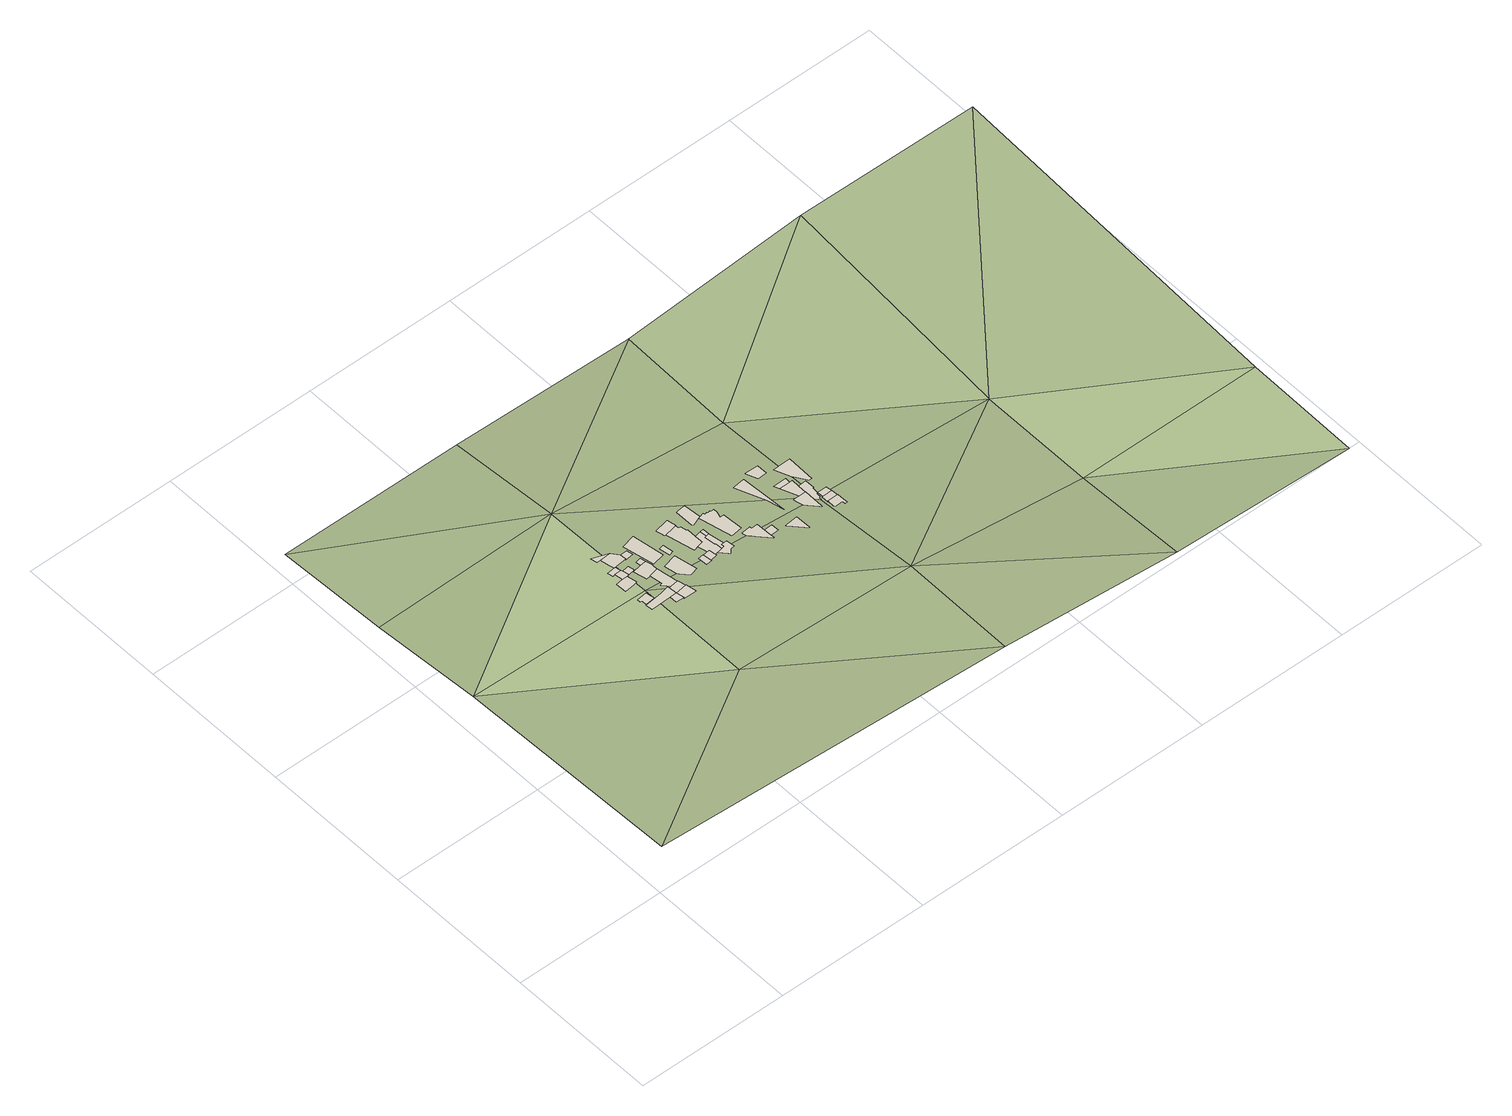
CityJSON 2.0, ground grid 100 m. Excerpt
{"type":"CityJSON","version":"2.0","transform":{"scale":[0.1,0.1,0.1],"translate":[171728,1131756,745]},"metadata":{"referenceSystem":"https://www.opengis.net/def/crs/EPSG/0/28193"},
"CityObjects":{
"building1":{"type":"Building","attributes":{"material":{"value":"dressed stone","sources":[{"name":"Amiran Atlas, sheet 11, map 4.2","type":"Secondary cartographic source"}],"paradata":{"author":"Beatrice Vaienti","date":"29-05-2023","version":0}},"time":{"estimatedStart":{"year":1841},"estimatedEnd":{"year":1938}},"roof":{"type":{"value":"flat","paradata":{"type":"user","author":"Beatrice Vaienti","date":"29-05-2023","version":0}}},"numberOfFloors":{"value":"1","sources":[{"name":"Amiran Atlas, sheet 12, map 4.3","type":"Secondary cartographic source"}],"paradata":{"type":"user","author":"Beatrice Vaienti","date":"29-05-2023","comments":"In the atlas the value is \"1-3\", we have chosen a random value between 1 and 3 assigning a higher probability to 1 and 2 floors, respectively p=[0.35,0.35,0.3] for 1, 2, 3 floors","version":0}},"updatedGeometry":true,"terrainDifference":{"value":"0.247042081723921"}},"geometry":[{"type":"MultiSurface","lod":"0","boundaries":[[[0,1,2,3,4,5,6]]]}]},
"building2":{"type":"Building","attributes":{"material":{"value":"dressed stone","sources":[{"name":"Amiran Atlas, sheet 11, map 4.2","type":"Secondary cartographic source"}],"paradata":{"author":"Beatrice Vaienti","date":"29-05-2023","version":0}},"time":{"estimatedStart":{"year":1841},"estimatedEnd":{"year":1938}},"roof":{"type":{"value":"flat","paradata":{"type":"user","author":"Beatrice Vaienti","date":"29-05-2023","version":0}}},"numberOfFloors":{"value":"3","sources":[{"name":"Amiran Atlas, sheet 12, map 4.3","type":"Secondary cartographic source"}],"paradata":{"type":"user","author":"Beatrice Vaienti","date":"29-05-2023","comments":"In the atlas the value is \"1-3\", we have chosen a random value between 1 and 3 assigning a higher probability to 1 and 2 floors, respectively p=[0.35,0.35,0.3] for 1, 2, 3 floors","version":0}},"updatedGeometry":true,"terrainDifference":{"value":"0.455005689810263"}},"geometry":[{"type":"MultiSurface","lod":"0","boundaries":[[[7,8,9,10,11,12]]]}]},
"building3":{"type":"Building","attributes":{"material":{"value":"dressed stone","sources":[{"name":"Amiran Atlas, sheet 11, map 4.2","type":"Secondary cartographic source"}],"paradata":{"author":"Beatrice Vaienti","date":"29-05-2023","version":0}},"time":{"estimatedStart":{"year":1841},"estimatedEnd":{"year":1938}},"roof":{"type":{"value":"flat","paradata":{"type":"user","author":"Beatrice Vaienti","date":"29-05-2023","version":0}}},"numberOfFloors":{"value":"1","sources":[{"name":"Amiran Atlas, sheet 12, map 4.3","type":"Secondary cartographic source"}],"paradata":{"type":"user","author":"Beatrice Vaienti","date":"29-05-2023","comments":"In the atlas the value is \"1-3\", we have chosen a random value between 1 and 3 assigning a higher probability to 1 and 2 floors, respectively p=[0.35,0.35,0.3] for 1, 2, 3 floors","version":0}},"updatedGeometry":true,"terrainDifference":{"value":"0.9013070309786126"}},"geometry":[{"type":"MultiSurface","lod":"0","boundaries":[[[13,14,15,16,17,18,19,20]]]}]},
"building4":{"type":"Building","attributes":{"material":{"value":"dressed stone","sources":[{"name":"Amiran Atlas, sheet 11, map 4.2","type":"Secondary cartographic source"}],"paradata":{"author":"Beatrice Vaienti","date":"29-05-2023","version":0}},"time":{"estimatedStart":{"year":1841},"estimatedEnd":{"year":1938}},"roof":{"type":{"value":"flat","paradata":{"type":"user","author":"Beatrice Vaienti","date":"29-05-2023","version":0}}},"numberOfFloors":{"value":"1","sources":[{"name":"Amiran Atlas, sheet 12, map 4.3","type":"Secondary cartographic source"}],"paradata":{"type":"user","author":"Beatrice Vaienti","date":"29-05-2023","comments":"In the atlas the value is \"1-3\", we have chosen a random value between 1 and 3 assigning a higher probability to 1 and 2 floors, respectively p=[0.35,0.35,0.3] for 1, 2, 3 floors","version":0}},"updatedGeometry":true,"terrainDifference":{"value":"0.27463516011834144"}},"geometry":[{"type":"MultiSurface","lod":"0","boundaries":[[[21,22,23,24,25]]]}]},
"building5":{"type":"Building","attributes":{"material":{"value":"dressed stone","sources":[{"name":"Amiran Atlas, sheet 11, map 4.2","type":"Secondary cartographic source"}],"paradata":{"author":"Beatrice Vaienti","date":"29-05-2023","version":0}},"time":{"estimatedStart":{"year":1841},"estimatedEnd":{"year":1938}},"roof":{"type":{"value":"flat","paradata":{"type":"user","author":"Beatrice Vaienti","date":"29-05-2023","version":0}}},"numberOfFloors":{"value":"3","sources":[{"name":"Amiran Atlas, sheet 12, map 4.3","type":"Secondary cartographic source"}],"paradata":{"type":"user","author":"Beatrice Vaienti","date":"29-05-2023","comments":"In the atlas the value is \"1-3\", we have chosen a random value between 1 and 3 assigning a higher probability to 1 and 2 floors, respectively p=[0.35,0.35,0.3] for 1, 2, 3 floors","version":0}},"updatedGeometry":true,"terrainDifference":{"value":"0.28161802180262746"}},"geometry":[{"type":"MultiSurface","lod":"0","boundaries":[[[26,27,28,29,30,31]]]}]},
"building6":{"type":"Building","attributes":{"material":{"value":"dressed stone","sources":[{"name":"Amiran Atlas, sheet 11, map 4.2","type":"Secondary cartographic source"}],"paradata":{"author":"Beatrice Vaienti","date":"29-05-2023","version":0}},"time":{"estimatedStart":{"year":1841},"estimatedEnd":{"year":1938}},"roof":{"type":{"value":"flat","paradata":{"type":"user","author":"Beatrice Vaienti","date":"29-05-2023","version":0}}},"numberOfFloors":{"value":"1","sources":[{"name":"Amiran Atlas, sheet 12, map 4.3","type":"Secondary cartographic source"}],"paradata":{"type":"user","author":"Beatrice Vaienti","date":"29-05-2023","comments":"In the atlas the value is \"1-3\", we have chosen a random value between 1 and 3 assigning a higher probability to 1 and 2 floors, respectively p=[0.35,0.35,0.3] for 1, 2, 3 floors","version":0}},"updatedGeometry":true,"terrainDifference":{"value":"0.2640027322403621"}},"geometry":[{"type":"MultiSurface","lod":"0","boundaries":[[[32,33,34,35]]]}]},
"building7":{"type":"Building","attributes":{"material":{"value":"dressed stone","sources":[{"name":"Amiran Atlas, sheet 11, map 4.2","type":"Secondary cartographic source"}],"paradata":{"author":"Beatrice Vaienti","date":"29-05-2023","version":0}},"time":{"estimatedStart":{"year":1841},"estimatedEnd":{"year":1938}},"roof":{"type":{"value":"flat","paradata":{"type":"user","author":"Beatrice Vaienti","date":"29-05-2023","version":0}}},"numberOfFloors":{"value":"1","sources":[{"name":"Amiran Atlas, sheet 12, map 4.3","type":"Secondary cartographic source"}],"paradata":{"type":"user","author":"Beatrice Vaienti","date":"29-05-2023","comments":"In the atlas the value is \"1-3\", we have chosen a random value between 1 and 3 assigning a higher probability to 1 and 2 floors, respectively p=[0.35,0.35,0.3] for 1, 2, 3 floors","version":0}},"updatedGeometry":true,"terrainDifference":{"value":"0.599414407920558"}},"geometry":[{"type":"MultiSurface","lod":"0","boundaries":[[[36,37,38,39]]]}]},
"building8":{"type":"Building","attributes":{"material":{"value":"dressed stone","sources":[{"name":"Amiran Atlas, sheet 11, map 4.2","type":"Secondary cartographic source"}],"paradata":{"author":"Beatrice Vaienti","date":"29-05-2023","version":0}},"time":{"estimatedStart":{"year":1841},"estimatedEnd":{"year":1938}},"roof":{"type":{"value":"flat","paradata":{"type":"user","author":"Beatrice Vaienti","date":"29-05-2023","version":0}}},"numberOfFloors":{"value":"1","sources":[{"name":"Amiran Atlas, sheet 12, map 4.3","type":"Secondary cartographic source"}],"paradata":{"type":"user","author":"Beatrice Vaienti","date":"29-05-2023","comments":"In the atlas the value is \"1-3\", we have chosen a random value between 1 and 3 assigning a higher probability to 1 and 2 floors, respectively p=[0.35,0.35,0.3] for 1, 2, 3 floors","version":0}},"updatedGeometry":true,"terrainDifference":{"value":"2.108098886594409"}},"geometry":[{"type":"MultiSurface","lod":"0","boundaries":[[[40,41,42,43,44,45,46,47,48]]]}]},
"building9":{"type":"Building","attributes":{"material":{"value":"dressed stone","sources":[{"name":"Amiran Atlas, sheet 11, map 4.2","type":"Secondary cartographic source"}],"paradata":{"author":"Beatrice Vaienti","date":"29-05-2023","version":0}},"time":{"estimatedStart":{"year":1841},"estimatedEnd":{"year":1938}},"roof":{"type":{"value":"flat","paradata":{"type":"user","author":"Beatrice Vaienti","date":"29-05-2023","version":0}}},"numberOfFloors":{"value":"2","paradata":{"type":"predicted","date":"05-06-2023","comments":"Random Forest Classifier","version":0}},"updatedGeometry":true,"terrainDifference":{"value":"0.6730889437866863"}},"geometry":[{"type":"MultiSurface","lod":"0","boundaries":[[[49,50,51,52]]]}]},
"building10":{"type":"Building","attributes":{"material":{"value":"dressed stone","sources":[{"name":"Amiran Atlas, sheet 11, map 4.2","type":"Secondary cartographic source"}],"paradata":{"author":"Beatrice Vaienti","date":"29-05-2023","version":0}},"time":{"estimatedStart":{"year":1841},"estimatedEnd":{"year":1938}},"roof":{"type":{"value":"hip","paradata":{"type":"user","author":"Beatrice Vaienti","date":"29-05-2023","comments":"In the Atlas the value is reported is 'gabled (tiles)', however it is not clear whether it refers to a hip or a gable roof. Therefore we assigned a random value between the two.","version":0}}},"numberOfFloors":{"value":"2","sources":[{"name":"Amiran Atlas, sheet 12, map 4.3","type":"Secondary cartographic source"}],"paradata":{"type":"user","author":"Beatrice Vaienti","date":"29-05-2023","comments":"In the atlas the value is \"1-3\", we have chosen a random value between 1 and 3 assigning a higher probability to 1 and 2 floors, respectively p=[0.35,0.35,0.3] for 1, 2, 3 floors","version":0}},"updatedGeometry":true,"terrainDifference":{"value":"1.8946272721588613"}},"geometry":[{"type":"MultiSurface","lod":"0","boundaries":[[[53,54,55,56,57,58,59,60,61,62]]]}]},
"building11":{"type":"Building","attributes":{"material":{"value":"dressed stone","sources":[{"name":"Amiran Atlas, sheet 11, map 4.2","type":"Secondary cartographic source"}],"paradata":{"author":"Beatrice Vaienti","date":"29-05-2023","version":0}},"time":{"estimatedStart":{"year":1841},"estimatedEnd":{"year":1938}},"roof":{"type":{"value":"flat","paradata":{"type":"user","author":"Beatrice Vaienti","date":"29-05-2023","version":0}}},"numberOfFloors":{"value":"3","sources":[{"name":"Amiran Atlas, sheet 12, map 4.3","type":"Secondary cartographic source"}],"paradata":{"type":"user","author":"Beatrice Vaienti","date":"29-05-2023","comments":"In the atlas the value is \"1-3\", we have chosen a random value between 1 and 3 assigning a higher probability to 1 and 2 floors, respectively p=[0.35,0.35,0.3] for 1, 2, 3 floors","version":0}},"updatedGeometry":true,"terrainDifference":{"value":"1.0773429501475766"}},"geometry":[{"type":"MultiSurface","lod":"0","boundaries":[[[63,64,65,66,67,68]]]}]},
"building12":{"type":"Building","attributes":{"material":{"value":"dressed stone","sources":[{"name":"Amiran Atlas, sheet 11, map 4.2","type":"Secondary cartographic source"}],"paradata":{"author":"Beatrice Vaienti","date":"29-05-2023","version":0}},"time":{"estimatedStart":{"year":1841},"estimatedEnd":{"year":1938}},"roof":{"type":{"value":"gable","paradata":{"type":"user","author":"Beatrice Vaienti","date":"29-05-2023","comments":"In the Atlas the value is reported is 'gabled (tiles)', however it is not clear whether it refers to a hip or a gable roof. Therefore we assigned a random value between the two.","version":0}}},"numberOfFloors":{"value":"2","sources":[{"name":"Amiran Atlas, sheet 12, map 4.3","type":"Secondary cartographic source"}],"paradata":{"type":"user","author":"Beatrice Vaienti","date":"29-05-2023","comments":"In the atlas the value is \"1-3\", we have chosen a random value between 1 and 3 assigning a higher probability to 1 and 2 floors, respectively p=[0.35,0.35,0.3] for 1, 2, 3 floors","version":0}},"updatedGeometry":true,"terrainDifference":{"value":"0.5807577625877457"}},"geometry":[{"type":"MultiSurface","lod":"0","boundaries":[[[69,70,71,72]]]}]},
"building13":{"type":"Building","attributes":{"material":{"value":"dressed stone","sources":[{"name":"Amiran Atlas, sheet 11, map 4.2","type":"Secondary cartographic source"}],"paradata":{"author":"Beatrice Vaienti","date":"29-05-2023","version":0}},"time":{"estimatedStart":{"year":1841},"estimatedEnd":{"year":1938}},"roof":{"type":{"value":"flat","paradata":{"type":"user","author":"Beatrice Vaienti","date":"29-05-2023","version":0}}},"numberOfFloors":{"value":"3","sources":[{"name":"Amiran Atlas, sheet 12, map 4.3","type":"Secondary cartographic source"}],"paradata":{"type":"user","author":"Beatrice Vaienti","date":"29-05-2023","comments":"In the atlas the value is \"1-3\", we have chosen a random value between 1 and 3 assigning a higher probability to 1 and 2 floors, respectively p=[0.35,0.35,0.3] for 1, 2, 3 floors","version":0}},"updatedGeometry":true,"terrainDifference":{"value":"0.9977090843287297"}},"geometry":[{"type":"MultiSurface","lod":"0","boundaries":[[[73,74,75,76]]]}]},
"building14":{"type":"Building","attributes":{"material":{"value":"dressed stone","sources":[{"name":"Amiran Atlas, sheet 11, map 4.2","type":"Secondary cartographic source"}],"paradata":{"author":"Beatrice Vaienti","date":"29-05-2023","version":0}},"time":{"estimatedStart":{"year":1841},"estimatedEnd":{"year":1938}},"roof":{"type":{"value":"domed","paradata":{"type":"user","author":"Beatrice Vaienti","date":"29-05-2023","version":0}}},"numberOfFloors":{"value":"3","sources":[{"name":"Amiran Atlas, sheet 12, map 4.3","type":"Secondary cartographic source"}],"paradata":{"type":"user","author":"Beatrice Vaienti","date":"29-05-2023","comments":"In the atlas the value is \"1-3\", we have chosen a random value between 1 and 3 assigning a higher probability to 1 and 2 floors, respectively p=[0.35,0.35,0.3] for 1, 2, 3 floors","version":0}},"updatedGeometry":true,"terrainDifference":{"value":"0.4596959016915644"}},"geometry":[{"type":"MultiSurface","lod":"0","boundaries":[[[59,58,77,78]]]}]},
"building15":{"type":"Building","attributes":{"material":{"value":"dressed stone","sources":[{"name":"Amiran Atlas, sheet 11, map 4.2","type":"Secondary cartographic source"}],"paradata":{"author":"Beatrice Vaienti","date":"29-05-2023","version":0}},"time":{"estimatedStart":{"year":1841},"estimatedEnd":{"year":1938}},"roof":{"type":{"value":"gable","paradata":{"type":"user","author":"Beatrice Vaienti","date":"29-05-2023","comments":"In the Atlas the value is reported is 'gabled (tiles)', however it is not clear whether it refers to a hip or a gable roof. Therefore we assigned a random value between the two.","version":0}}},"numberOfFloors":{"value":"2","sources":[{"name":"Amiran Atlas, sheet 12, map 4.3","type":"Secondary cartographic source"}],"paradata":{"type":"user","author":"Beatrice Vaienti","date":"29-05-2023","comments":"In the atlas the value is \"1-3\", we have chosen a random value between 1 and 3 assigning a higher probability to 1 and 2 floors, respectively p=[0.35,0.35,0.3] for 1, 2, 3 floors","version":0}},"updatedGeometry":true,"terrainDifference":{"value":"0.6256938639318105"}},"geometry":[{"type":"MultiSurface","lod":"0","boundaries":[[[79,80,81,82]]]}]},
"building16":{"type":"Building","attributes":{"material":{"value":"dressed stone","sources":[{"name":"Amiran Atlas, sheet 11, map 4.2","type":"Secondary cartographic source"}],"paradata":{"author":"Beatrice Vaienti","date":"29-05-2023","version":0}},"time":{"estimatedStart":{"year":1841},"estimatedEnd":{"year":1938}},"roof":{"type":{"value":"flat","paradata":{"type":"user","author":"Beatrice Vaienti","date":"29-05-2023","version":0}}},"numberOfFloors":{"value":"1","sources":[{"name":"Amiran Atlas, sheet 12, map 4.3","type":"Secondary cartographic source"}],"paradata":{"type":"user","author":"Beatrice Vaienti","date":"29-05-2023","comments":"In the atlas the value is \"1-3\", we have chosen a random value between 1 and 3 assigning a higher probability to 1 and 2 floors, respectively p=[0.35,0.35,0.3] for 1, 2, 3 floors","version":0}},"updatedGeometry":true,"terrainDifference":{"value":"1.1520842696250184"}},"geometry":[{"type":"MultiSurface","lod":"0","boundaries":[[[83,84,85,86,87]]]}]},
"building17":{"type":"Building","attributes":{"material":{"value":"dressed stone","sources":[{"name":"Amiran Atlas, sheet 11, map 4.2","type":"Secondary cartographic source"}],"paradata":{"author":"Beatrice Vaienti","date":"29-05-2023","version":0}},"time":{"estimatedStart":{"year":1841},"estimatedEnd":{"year":1938}},"roof":{"type":{"value":"flat","paradata":{"type":"user","author":"Beatrice Vaienti","date":"29-05-2023","version":0}}},"numberOfFloors":{"value":"3","sources":[{"name":"Amiran Atlas, sheet 12, map 4.3","type":"Secondary cartographic source"}],"paradata":{"type":"user","author":"Beatrice Vaienti","date":"29-05-2023","comments":"In the atlas the value is \"1-3\", we have chosen a random value between 1 and 3 assigning a higher probability to 1 and 2 floors, respectively p=[0.35,0.35,0.3] for 1, 2, 3 floors","version":0}},"updatedGeometry":true,"terrainDifference":{"value":"1.6908805192066356"}},"geometry":[{"type":"MultiSurface","lod":"0","boundaries":[[[88,89,90,91]]]}]},
"building18":{"type":"Building","attributes":{"material":{"value":"dressed stone","sources":[{"name":"Amiran Atlas, sheet 11, map 4.2","type":"Secondary cartographic source"}],"paradata":{"author":"Beatrice Vaienti","date":"29-05-2023","version":0}},"time":{"estimatedStart":{"year":1841},"estimatedEnd":{"year":1938}},"roof":{"type":{"value":"flat","paradata":{"type":"user","author":"Beatrice Vaienti","date":"29-05-2023","version":0}}},"numberOfFloors":{"value":"2","sources":[{"name":"Amiran Atlas, sheet 12, map 4.3","type":"Secondary cartographic source"}],"paradata":{"type":"user","author":"Beatrice Vaienti","date":"29-05-2023","comments":"In the atlas the value is \"1-3\", we have chosen a random value between 1 and 3 assigning a higher probability to 1 and 2 floors, respectively p=[0.35,0.35,0.3] for 1, 2, 3 floors","version":0}},"updatedGeometry":true,"terrainDifference":{"value":"0.42074597535666547"}},"geometry":[{"type":"MultiSurface","lod":"0","boundaries":[[[92,93,94,95]]]}]},
"building19":{"type":"Building","attributes":{"material":{"value":"dressed stone","sources":[{"name":"Amiran Atlas, sheet 11, map 4.2","type":"Secondary cartographic source"}],"paradata":{"author":"Beatrice Vaienti","date":"29-05-2023","version":0}},"time":{"estimatedStart":{"year":1841},"estimatedEnd":{"year":1938}},"roof":{"type":{"value":"flat","paradata":{"type":"user","author":"Beatrice Vaienti","date":"29-05-2023","version":0}}},"numberOfFloors":{"value":"2","sources":[{"name":"Amiran Atlas, sheet 12, map 4.3","type":"Secondary cartographic source"}],"paradata":{"type":"user","author":"Beatrice Vaienti","date":"29-05-2023","comments":"In the atlas the value is \"1-3\", we have chosen a random value between 1 and 3 assigning a higher probability to 1 and 2 floors, respectively p=[0.35,0.35,0.3] for 1, 2, 3 floors","version":0}},"updatedGeometry":true,"terrainDifference":{"value":"5.748732576735085"}},"geometry":[{"type":"MultiSurface","lod":"0","boundaries":[[[96,97,98,99,100,101,102,103,104,105,106,107,108,109,110,111,112,113,114,115,116,117,118]]]}]},
"building20":{"type":"Building","attributes":{"material":{"value":"dressed stone","sources":[{"name":"Amiran Atlas, sheet 11, map 4.2","type":"Secondary cartographic source"}],"paradata":{"author":"Beatrice Vaienti","date":"29-05-2023","version":0}},"time":{"estimatedStart":{"year":1841},"estimatedEnd":{"year":1938}},"roof":{"type":{"value":"gable","paradata":{"type":"user","author":"Beatrice Vaienti","date":"29-05-2023","comments":"In the Atlas the value is reported is 'gabled (tiles)', however it is not clear whether it refers to a hip or a gable roof. Therefore we assigned a random value between the two.","version":0}}},"numberOfFloors":{"value":"3","sources":[{"name":"Amiran Atlas, sheet 12, map 4.3","type":"Secondary cartographic source"}],"paradata":{"type":"user","author":"Beatrice Vaienti","date":"29-05-2023","comments":"In the atlas the value is \"1-3\", we have chosen a random value between 1 and 3 assigning a higher probability to 1 and 2 floors, respectively p=[0.35,0.35,0.3] for 1, 2, 3 floors","version":0}},"updatedGeometry":true,"terrainDifference":{"value":"0.8809007208696567"}},"geometry":[{"type":"MultiSurface","lod":"0","boundaries":[[[119,120,121,122,123,124]]]}]},
"building21":{"type":"Building","attributes":{"material":{"value":"dressed stone","sources":[{"name":"Amiran Atlas, sheet 11, map 4.2","type":"Secondary cartographic source"}],"paradata":{"author":"Beatrice Vaienti","date":"29-05-2023","version":0}},"time":{"estimatedStart":{"year":1841},"estimatedEnd":{"year":1938}},"roof":{"type":{"value":"flat","paradata":{"type":"user","author":"Beatrice Vaienti","date":"29-05-2023","version":0}}},"numberOfFloors":{"value":"3","sources":[{"name":"Amiran Atlas, sheet 12, map 4.3","type":"Secondary cartographic source"}],"paradata":{"type":"user","author":"Beatrice Vaienti","date":"29-05-2023","comments":"In the atlas the value is \"1-3\", we have chosen a random value between 1 and 3 assigning a higher probability to 1 and 2 floors, respectively p=[0.35,0.35,0.3] for 1, 2, 3 floors","version":0}},"updatedGeometry":true,"terrainDifference":{"value":"2.5305801481864183"}},"geometry":[{"type":"MultiSurface","lod":"0","boundaries":[[[125,126,127,128,129,130,131,132,133,134,135,136,137,138,139,140,141]]]}]},
"building22":{"type":"Building","attributes":{"material":{"value":"dressed stone","sources":[{"name":"Amiran Atlas, sheet 11, map 4.2","type":"Secondary cartographic source"}],"paradata":{"author":"Beatrice Vaienti","date":"29-05-2023","version":0}},"time":{"estimatedStart":{"year":1841},"estimatedEnd":{"year":1938}},"roof":{"type":{"value":"domed","paradata":{"type":"user","author":"Beatrice Vaienti","date":"29-05-2023","version":0}}},"numberOfFloors":{"value":"2","sources":[{"name":"Amiran Atlas, sheet 12, map 4.3","type":"Secondary cartographic source"}],"paradata":{"type":"user","author":"Beatrice Vaienti","date":"29-05-2023","comments":"In the atlas the value is \"1-3\", we have chosen a random value between 1 and 3 assigning a higher probability to 1 and 2 floors, respectively p=[0.35,0.35,0.3] for 1, 2, 3 floors","version":0}},"updatedGeometry":true,"terrainDifference":{"value":"0.8905483277993044"}},"geometry":[{"type":"MultiSurface","lod":"0","boundaries":[[[142,143,144,145,146]]]}]},
"building23":{"type":"Building","attributes":{"material":{"value":"dressed stone","sources":[{"name":"Amiran Atlas, sheet 11, map 4.2","type":"Secondary cartographic source"}],"paradata":{"author":"Beatrice Vaienti","date":"29-05-2023","version":0}},"time":{"estimatedStart":{"year":1841},"estimatedEnd":{"year":1938}},"roof":{"type":{"value":"domed","paradata":{"type":"user","author":"Beatrice Vaienti","date":"29-05-2023","version":0}}},"numberOfFloors":{"value":"1","sources":[{"name":"Amiran Atlas, sheet 12, map 4.3","type":"Secondary cartographic source"}],"paradata":{"type":"user","author":"Beatrice Vaienti","date":"29-05-2023","comments":"In the atlas the value is \"1-3\", we have chosen a random value between 1 and 3 assigning a higher probability to 1 and 2 floors, respectively p=[0.35,0.35,0.3] for 1, 2, 3 floors","version":0}},"updatedGeometry":true,"terrainDifference":{"value":"2.074481628805632"}},"geometry":[{"type":"MultiSurface","lod":"0","boundaries":[[[147,148,149,150,151,152,153,154,155,156,157,158,159,160]]]}]},
"building24":{"type":"Building","attributes":{"material":{"value":"dressed stone","sources":[{"name":"Amiran Atlas, sheet 11, map 4.2","type":"Secondary cartographic source"}],"paradata":{"author":"Beatrice Vaienti","date":"29-05-2023","version":0}},"time":{"estimatedStart":{"year":1841},"estimatedEnd":{"year":1938}},"roof":{"type":{"value":"flat","paradata":{"type":"user","author":"Beatrice Vaienti","date":"29-05-2023","version":0}}},"numberOfFloors":{"value":"3","sources":[{"name":"Amiran Atlas, sheet 12, map 4.3","type":"Secondary cartographic source"}],"paradata":{"type":"user","author":"Beatrice Vaienti","date":"29-05-2023","comments":"In the atlas the value is \"1-3\", we have chosen a random value between 1 and 3 assigning a higher probability to 1 and 2 floors, respectively p=[0.35,0.35,0.3] for 1, 2, 3 floors","version":0}},"updatedGeometry":true,"terrainDifference":{"value":"1.2386666539061115"}},"geometry":[{"type":"MultiSurface","lod":"0","boundaries":[[[161,162,163,164]]]}]},
"building25":{"type":"Building","attributes":{"material":{"value":"dressed stone","sources":[{"name":"Amiran Atlas, sheet 11, map 4.2","type":"Secondary cartographic source"}],"paradata":{"author":"Beatrice Vaienti","date":"29-05-2023","version":0}},"time":{"estimatedStart":{"year":1841},"estimatedEnd":{"year":1938}},"roof":{"type":{"value":"flat","paradata":{"type":"user","author":"Beatrice Vaienti","date":"29-05-2023","version":0}}},"numberOfFloors":{"value":"2","sources":[{"name":"Amiran Atlas, sheet 12, map 4.3","type":"Secondary cartographic source"}],"paradata":{"type":"user","author":"Beatrice Vaienti","date":"29-05-2023","comments":"In the atlas the value is \"1-3\", we have chosen a random value between 1 and 3 assigning a higher probability to 1 and 2 floors, respectively p=[0.35,0.35,0.3] for 1, 2, 3 floors","version":0}},"updatedGeometry":true,"terrainDifference":{"value":"0.5486782169609796"}},"geometry":[{"type":"MultiSurface","lod":"0","boundaries":[[[165,166,167,168,169,170,171,172,173]]]}]},
"building26":{"type":"Building","attributes":{"material":{"value":"dressed stone","sources":[{"name":"Amiran Atlas, sheet 11, map 4.2","type":"Secondary cartographic source"}],"paradata":{"author":"Beatrice Vaienti","date":"29-05-2023","version":0}},"time":{"estimatedStart":{"year":1841},"estimatedEnd":{"year":1938}},"roof":{"type":{"value":"domed","paradata":{"type":"user","author":"Beatrice Vaienti","date":"29-05-2023","version":0}}},"numberOfFloors":{"value":"3","sources":[{"name":"Amiran Atlas, sheet 12, map 4.3","type":"Secondary cartographic source"}],"paradata":{"type":"user","author":"Beatrice Vaienti","date":"29-05-2023","comments":"In the atlas the value is \"1-3\", we have chosen a random value between 1 and 3 assigning a higher probability to 1 and 2 floors, respectively p=[0.35,0.35,0.3] for 1, 2, 3 floors","version":0}},"updatedGeometry":true,"terrainDifference":{"value":"0.3762111903219484"}},"geometry":[{"type":"MultiSurface","lod":"0","boundaries":[[[174,175,176,177]]]}]},
"building27":{"type":"Building","attributes":{"material":{"value":"dressed stone","sources":[{"name":"Amiran Atlas, sheet 11, map 4.2","type":"Secondary cartographic source"}],"paradata":{"author":"Beatrice Vaienti","date":"29-05-2023","version":0}},"time":{"estimatedStart":{"year":1841},"estimatedEnd":{"year":1938}},"roof":{"type":{"value":"domed","paradata":{"type":"user","author":"Beatrice Vaienti","date":"29-05-2023","version":0}}},"numberOfFloors":{"value":"1","sources":[{"name":"Amiran Atlas, sheet 12, map 4.3","type":"Secondary cartographic source"}],"paradata":{"type":"user","author":"Beatrice Vaienti","date":"29-05-2023","comments":"In the atlas the value is \"1-3\", we have chosen a random value between 1 and 3 assigning a higher probability to 1 and 2 floors, respectively p=[0.35,0.35,0.3] for 1, 2, 3 floors","version":0}},"updatedGeometry":true,"terrainDifference":{"value":"1.0627890467219987"}},"geometry":[{"type":"MultiSurface","lod":"0","boundaries":[[[178,179,180,181,182,183,184]]]}]},
"building28":{"type":"Building","attributes":{"material":{"value":"dressed stone","sources":[{"name":"Amiran Atlas, sheet 11, map 4.2","type":"Secondary cartographic source"}],"paradata":{"author":"Beatrice Vaienti","date":"29-05-2023","version":0}},"time":{"estimatedStart":{"year":1841},"estimatedEnd":{"year":1938}},"roof":{"type":{"value":"domed","paradata":{"type":"user","author":"Beatrice Vaienti","date":"29-05-2023","version":0}}},"numberOfFloors":{"value":"2","sources":[{"name":"Amiran Atlas, sheet 12, map 4.3","type":"Secondary cartographic source"}],"paradata":{"type":"user","author":"Beatrice Vaienti","date":"29-05-2023","comments":"In the atlas the value is \"1-3\", we have chosen a random value between 1 and 3 assigning a higher probability to 1 and 2 floors, respectively p=[0.35,0.35,0.3] for 1, 2, 3 floors","version":0}},"updatedGeometry":true,"terrainDifference":{"value":"1.9803051001821879"}},"geometry":[{"type":"MultiSurface","lod":"0","boundaries":[[[185,186,187,188,189,190,191,192,193,194,195,196,197,198,199,200,201,202]]]}]},
"building29":{"type":"Building","attributes":{"material":{"value":"dressed stone","sources":[{"name":"Amiran Atlas, sheet 11, map 4.2","type":"Secondary cartographic source"}],"paradata":{"author":"Beatrice Vaienti","date":"29-05-2023","version":0}},"time":{"estimatedStart":{"year":1841},"estimatedEnd":{"year":1938}},"roof":{"type":{"value":"flat","paradata":{"type":"user","author":"Beatrice Vaienti","date":"29-05-2023","version":0}}},"numberOfFloors":{"value":"2","sources":[{"name":"Amiran Atlas, sheet 12, map 4.3","type":"Secondary cartographic source"}],"paradata":{"type":"user","author":"Beatrice Vaienti","date":"29-05-2023","comments":"In the atlas the value is \"1-3\", we have chosen a random value between 1 and 3 assigning a higher probability to 1 and 2 floors, respectively p=[0.35,0.35,0.3] for 1, 2, 3 floors","version":0}},"updatedGeometry":true,"terrainDifference":{"value":"1.7347180068284507"}},"geometry":[{"type":"MultiSurface","lod":"0","boundaries":[[[203,204,205,206,207,208,209,210,211,212,213,214,215]]]}]},
"building30":{"type":"Building","attributes":{"material":{"value":"dressed stone","sources":[{"name":"Amiran Atlas, sheet 11, map 4.2","type":"Secondary cartographic source"}],"paradata":{"author":"Beatrice Vaienti","date":"29-05-2023","version":0}},"time":{"estimatedStart":{"year":1841},"estimatedEnd":{"year":1938}},"roof":{"type":{"value":"flat","paradata":{"type":"user","author":"Beatrice Vaienti","date":"29-05-2023","version":0}}},"numberOfFloors":{"value":"3","sources":[{"name":"Amiran Atlas, sheet 12, map 4.3","type":"Secondary cartographic source"}],"paradata":{"type":"user","author":"Beatrice Vaienti","date":"29-05-2023","comments":"In the atlas the value is \"1-3\", we have chosen a random value between 1 and 3 assigning a higher probability to 1 and 2 floors, respectively p=[0.35,0.35,0.3] for 1, 2, 3 floors","version":0}},"updatedGeometry":true,"terrainDifference":{"value":"1.2081589193951805"}},"geometry":[{"type":"MultiSurface","lod":"0","boundaries":[[[216,217,218,219]]]}]},
"building31":{"type":"Building","attributes":{"material":{"value":"dressed stone","sources":[{"name":"Amiran Atlas, sheet 11, map 4.2","type":"Secondary cartographic source"}],"paradata":{"author":"Beatrice Vaienti","date":"29-05-2023","version":0}},"time":{"estimatedStart":{"year":1841},"estimatedEnd":{"year":1938}},"roof":{"type":{"value":"flat","paradata":{"type":"user","author":"Beatrice Vaienti","date":"29-05-2023","version":0}}},"numberOfFloors":{"value":"1","sources":[{"name":"Amiran Atlas, sheet 12, map 4.3","type":"Secondary cartographic source"}],"paradata":{"type":"user","author":"Beatrice Vaienti","date":"29-05-2023","comments":"In the atlas the value is \"1-3\", we have chosen a random value between 1 and 3 assigning a higher probability to 1 and 2 floors, respectively p=[0.35,0.35,0.3] for 1, 2, 3 floors","version":0}},"updatedGeometry":true,"terrainDifference":{"value":"4.837175963371178"}},"geometry":[{"type":"MultiSurface","lod":"0","boundaries":[[[220,221,222,223,224,225,226,227]]]}]},
"building32":{"type":"Building","attributes":{"material":{"value":"dressed stone","sources":[{"name":"Amiran Atlas, sheet 11, map 4.2","type":"Secondary cartographic source"}],"paradata":{"author":"Beatrice Vaienti","date":"29-05-2023","version":0}},"time":{"estimatedStart":{"year":1841},"estimatedEnd":{"year":1938}},"roof":{"type":{"value":"flat","paradata":{"type":"user","author":"Beatrice Vaienti","date":"29-05-2023","version":0}}},"numberOfFloors":{"value":"2","sources":[{"name":"Amiran Atlas, sheet 12, map 4.3","type":"Secondary cartographic source"}],"paradata":{"type":"user","author":"Beatrice Vaienti","date":"29-05-2023","comments":"In the atlas the value is \"1-3\", we have chosen a random value between 1 and 3 assigning a higher probability to 1 and 2 floors, respectively p=[0.35,0.35,0.3] for 1, 2, 3 floors","version":0}},"updatedGeometry":true,"terrainDifference":{"value":"4.043387596814894"}},"geometry":[{"type":"MultiSurface","lod":"0","boundaries":[[[228,229,230,231,232,233,234,235,236,237,238,239]]]}]},
"building33":{"type":"Building","attributes":{"material":{"value":"dressed stone","sources":[{"name":"Amiran Atlas, sheet 11, map 4.2","type":"Secondary cartographic source"}],"paradata":{"author":"Beatrice Vaienti","date":"29-05-2023","version":0}},"time":{"estimatedStart":{"year":1841},"estimatedEnd":{"year":1938}},"roof":{"type":{"value":"flat","paradata":{"type":"user","author":"Beatrice Vaienti","date":"29-05-2023","version":0}}},"numberOfFloors":{"value":"3","sources":[{"name":"Amiran Atlas, sheet 12, map 4.3","type":"Secondary cartographic source"}],"paradata":{"type":"user","author":"Beatrice Vaienti","date":"29-05-2023","comments":"In the atlas the value is \"1-3\", we have chosen a random value between 1 and 3 assigning a higher probability to 1 and 2 floors, respectively p=[0.35,0.35,0.3] for 1, 2, 3 floors","version":0}},"updatedGeometry":true,"terrainDifference":{"value":"2.793414579951088"}},"geometry":[{"type":"MultiSurface","lod":"0","boundaries":[[[240,241,242,243,244]]]}]},
"building34":{"type":"Building","attributes":{"material":{"value":"dressed stone","sources":[{"name":"Amiran Atlas, sheet 11, map 4.2","type":"Secondary cartographic source"}],"paradata":{"author":"Beatrice Vaienti","date":"29-05-2023","version":0}},"time":{"estimatedStart":{"year":1841},"estimatedEnd":{"year":1938}},"roof":{"type":{"value":"flat","paradata":{"type":"user","author":"Beatrice Vaienti","date":"29-05-2023","version":0}}},"numberOfFloors":{"value":"3","sources":[{"name":"Amiran Atlas, sheet 12, map 4.3","type":"Secondary cartographic source"}],"paradata":{"type":"user","author":"Beatrice Vaienti","date":"29-05-2023","comments":"In the atlas the value is \"1-3\", we have chosen a random value between 1 and 3 assigning a higher probability to 1 and 2 floors, respectively p=[0.35,0.35,0.3] for 1, 2, 3 floors","version":0}},"updatedGeometry":true,"terrainDifference":{"value":"2.372359886841732"}},"geometry":[{"type":"MultiSurface","lod":"0","boundaries":[[[245,246,247,248,249,250]]]}]},
"building35":{"type":"Building","attributes":{"material":{"value":"dressed stone","sources":[{"name":"Amiran Atlas, sheet 11, map 4.2","type":"Secondary cartographic source"}],"paradata":{"author":"Beatrice Vaienti","date":"29-05-2023","version":0}},"time":{"estimatedStart":{"year":1841},"estimatedEnd":{"year":1938}},"roof":{"type":{"value":"flat","paradata":{"type":"user","author":"Beatrice Vaienti","date":"29-05-2023","version":0}}},"numberOfFloors":{"value":"1","sources":[{"name":"Amiran Atlas, sheet 12, map 4.3","type":"Secondary cartographic source"}],"paradata":{"type":"user","author":"Beatrice Vaienti","date":"29-05-2023","comments":"In the atlas the value is \"1-3\", we have chosen a random value between 1 and 3 assigning a higher probability to 1 and 2 floors, respectively p=[0.35,0.35,0.3] for 1, 2, 3 floors","version":0}},"updatedGeometry":true,"terrainDifference":{"value":"1.896383085591253"}},"geometry":[{"type":"MultiSurface","lod":"0","boundaries":[[[251,245,250,252]]]}]},
"building36":{"type":"Building","attributes":{"material":{"value":"dressed stone","sources":[{"name":"Amiran Atlas, sheet 11, map 4.2","type":"Secondary cartographic source"}],"paradata":{"author":"Beatrice Vaienti","date":"29-05-2023","version":0}},"time":{"estimatedStart":{"year":1841},"estimatedEnd":{"year":1938}},"roof":{"type":{"value":"flat","paradata":{"type":"user","author":"Beatrice Vaienti","date":"29-05-2023","version":0}}},"numberOfFloors":{"value":"2","sources":[{"name":"Amiran Atlas, sheet 12, map 4.3","type":"Secondary cartographic source"}],"paradata":{"type":"user","author":"Beatrice Vaienti","date":"29-05-2023","comments":"In the atlas the value is \"1-3\", we have chosen a random value between 1 and 3 assigning a higher probability to 1 and 2 floors, respectively p=[0.35,0.35,0.3] for 1, 2, 3 floors","version":0}},"updatedGeometry":true,"terrainDifference":{"value":"1.4968389882610647"}},"geometry":[{"type":"MultiSurface","lod":"0","boundaries":[[[253,254,255,256]]]}]},
"building37":{"type":"Building","attributes":{"material":{"value":"dressed stone","sources":[{"name":"Amiran Atlas, sheet 11, map 4.2","type":"Secondary cartographic source"}],"paradata":{"author":"Beatrice Vaienti","date":"29-05-2023","version":0}},"time":{"estimatedStart":{"year":1841},"estimatedEnd":{"year":1938}},"roof":{"type":{"value":"domed","paradata":{"type":"user","author":"Beatrice Vaienti","date":"29-05-2023","version":0}}},"numberOfFloors":{"value":"3","sources":[{"name":"Amiran Atlas, sheet 12, map 4.3","type":"Secondary cartographic source"}],"paradata":{"type":"user","author":"Beatrice Vaienti","date":"29-05-2023","comments":"In the atlas the value is \"1-3\", we have chosen a random value between 1 and 3 assigning a higher probability to 1 and 2 floors, respectively p=[0.35,0.35,0.3] for 1, 2, 3 floors","version":0}},"updatedGeometry":true,"terrainDifference":{"value":"2.2741471567351836"}},"geometry":[{"type":"MultiSurface","lod":"0","boundaries":[[[257,258,259,260,261,262,263,264,265,266,267]]]}]},
"building38":{"type":"Building","attributes":{"material":{"value":"dressed stone","sources":[{"name":"Amiran Atlas, sheet 11, map 4.2","type":"Secondary cartographic source"}],"paradata":{"author":"Beatrice Vaienti","date":"29-05-2023","version":0}},"time":{"estimatedStart":{"year":1841},"estimatedEnd":{"year":1938}},"roof":{"type":{"value":"flat","paradata":{"type":"user","author":"Beatrice Vaienti","date":"29-05-2023","version":0}}},"numberOfFloors":{"value":"1","sources":[{"name":"Amiran Atlas, sheet 12, map 4.3","type":"Secondary cartographic source"}],"paradata":{"type":"user","author":"Beatrice Vaienti","date":"29-05-2023","comments":"In the atlas the value is \"1-3\", we have chosen a random value between 1 and 3 assigning a higher probability to 1 and 2 floors, respectively p=[0.35,0.35,0.3] for 1, 2, 3 floors","version":0}},"updatedGeometry":true,"terrainDifference":{"value":"3.44950197597628"}},"geometry":[{"type":"MultiSurface","lod":"0","boundaries":[[[268,269,270,271,272,273,274,275,276,277,278]]]}]},
"building39":{"type":"Building","attributes":{"material":{"value":"dressed stone","sources":[{"name":"Amiran Atlas, sheet 11, map 4.2","type":"Secondary cartographic source"}],"paradata":{"author":"Beatrice Vaienti","date":"29-05-2023","version":0}},"time":{"estimatedStart":{"year":1841},"estimatedEnd":{"year":1938}},"roof":{"type":{"value":"domed","paradata":{"type":"user","author":"Beatrice Vaienti","date":"29-05-2023","version":0}}},"numberOfFloors":{"value":"3","sources":[{"name":"Amiran Atlas, sheet 12, map 4.3","type":"Secondary cartographic source"}],"paradata":{"type":"user","author":"Beatrice Vaienti","date":"29-05-2023","comments":"In the atlas the value is \"1-3\", we have chosen a random value between 1 and 3 assigning a higher probability to 1 and 2 floors, respectively p=[0.35,0.35,0.3] for 1, 2, 3 floors","version":0}},"updatedGeometry":true,"terrainDifference":{"value":"1.1914529779062142"}},"geometry":[{"type":"MultiSurface","lod":"0","boundaries":[[[279,280,281,282,283,284,285]]]}]},
"building40":{"type":"Building","attributes":{"material":{"value":"dressed stone","sources":[{"name":"Amiran Atlas, sheet 11, map 4.2","type":"Secondary cartographic source"}],"paradata":{"author":"Beatrice Vaienti","date":"29-05-2023","version":0}},"time":{"estimatedStart":{"year":1841},"estimatedEnd":{"year":1938}},"roof":{"type":{"value":"domed","paradata":{"type":"user","author":"Beatrice Vaienti","date":"29-05-2023","version":0}}},"numberOfFloors":{"value":"1","sources":[{"name":"Amiran Atlas, sheet 12, map 4.3","type":"Secondary cartographic source"}],"paradata":{"type":"user","author":"Beatrice Vaienti","date":"29-05-2023","comments":"In the atlas the value is \"1-3\", we have chosen a random value between 1 and 3 assigning a higher probability to 1 and 2 floors, respectively p=[0.35,0.35,0.3] for 1, 2, 3 floors","version":0}},"updatedGeometry":true,"terrainDifference":{"value":"1.0831596131551777"}},"geometry":[{"type":"MultiSurface","lod":"0","boundaries":[[[286,287,288,289,290]]]}]},
"building41":{"type":"Building","attributes":{"material":{"value":"dressed stone","sources":[{"name":"Amiran Atlas, sheet 11, map 4.2","type":"Secondary cartographic source"}],"paradata":{"author":"Beatrice Vaienti","date":"29-05-2023","version":0}},"time":{"estimatedStart":{"year":1841},"estimatedEnd":{"year":1938}},"roof":{"type":{"value":"gable","paradata":{"type":"user","author":"Beatrice Vaienti","date":"29-05-2023","comments":"In the Atlas the value is reported is 'gabled (tiles)', however it is not clear whether it refers to a hip or a gable roof. Therefore we assigned a random value between the two.","version":0}}},"numberOfFloors":{"value":"3","sources":[{"name":"Amiran Atlas, sheet 12, map 4.3","type":"Secondary cartographic source"}],"paradata":{"type":"user","author":"Beatrice Vaienti","date":"29-05-2023","comments":"In the atlas the value is \"1-3\", we have chosen a random value between 1 and 3 assigning a higher probability to 1 and 2 floors, respectively p=[0.35,0.35,0.3] for 1, 2, 3 floors","version":0}},"updatedGeometry":true,"terrainDifference":{"value":"0.7669382138475775"}},"geometry":[{"type":"MultiSurface","lod":"0","boundaries":[[[291,292,293,294,295,296]]]}]},
"terrain1":{"type":"TINRelief","geometry":[{"type":"CompositeSurface","lod":"1","boundaries":[[[297,298,299]],[[300,301,302]],[[300,303,301]],[[304,305,306]],[[307,306,308]],[[302,306,309]],[[298,310,299]],[[305,298,311]],[[310,298,312]],[[313,305,311]],[[307,309,306]],[[314,312,303]],[[297,311,298]],[[315,310,314]],[[312,314,310]],[[304,312,298]],[[304,298,305]],[[316,304,306]],[[316,312,304]],[[316,306,302]],[[315,299,310]],[[313,308,306]],[[301,312,316]],[[316,302,301]],[[305,313,306]],[[312,301,303]]]}]}
},
"vertices":[
[1164,1489,260],[1176,1489,260],[1175,1455,260],[1239,1462,260],[1233,1503,260],[1230,1519,260],[1163,1509,260],
[1249,1616,256],[1236,1681,256],[1204,1680,256],[1154,1672,256],[1159,1603,256],[1222,1611,256],
[1353,1474,253],[1351,1480,253],[1297,1469,253],[1239,1462,253],[1175,1455,253],[1179,1412,253],[1313,1416,253],[1356,1418,253],
[1240,1736,254],[1233,1773,254],[1174,1767,254],[1181,1732,254],[1196,1735,254],
[1242,1727,255],[1240,1736,255],[1196,1735,255],[1204,1680,255],[1236,1681,255],[1253,1685,255],
[1366,1362,254],[1356,1418,254],[1313,1416,254],[1312,1365,254],
[1242,1727,249],[1253,1685,249],[1301,1695,249],[1292,1736,249],
[1233,1503,239],[1239,1462,239],[1297,1469,239],[1351,1480,239],[1353,1474,239],[1425,1484,239],[1403,1624,239],[1341,1613,239],[1354,1527,239],
[1179,1912,246],[1188,1870,246],[1215,1870,246],[1283,1875,246],
[1249,1616,238],[1253,1599,238],[1341,1613,238],[1403,1624,238],[1403,1670,238],[1394,1710,238],[1355,1705,238],[1301,1695,238],[1253,1685,238],[1236,1681,238],
[1223,1813,243],[1232,1779,243],[1322,1788,243],[1320,1831,243],[1283,1875,243],[1215,1870,243],
[1356,1418,249],[1366,1362,249],[1450,1360,249],[1438,1429,249],
[1353,1474,244],[1356,1418,244],[1438,1429,244],[1425,1484,244],
[1386,1744,238],[1351,1738,238],
[1367,1832,238],[1320,1831,238],[1322,1788,238],[1376,1792,238],
[1503,1691,224],[1472,1901,224],[1382,1879,224],[1384,1865,224],[1423,1675,224],
[1577,1499,222],[1547,1647,222],[1456,1626,222],[1481,1475,222],
[1564,1680,219],[1553,1748,219],[1524,1741,219],[1533,1671,219],
[1814,1547,190],[1792,1543,190],[1732,1529,190],[1734,1517,190],[1682,1506,190],[1683,1501,190],[1643,1494,190],[1641,1510,190],[1598,1503,190],[1598,1443,190],[1465,1412,190],[1503,1210,190],[1601,1255,190],[1636,1276,190],[1698,1311,190],[1781,1355,190],[1777,1471,190],[1794,1471,190],[1827,1509,190],[1856,1515,190],[1850,1568,190],[1826,1566,190],[1812,1564,190],
[1638,1556,210],[1641,1510,210],[1643,1494,210],[1683,1501,210],[1682,1506,210],[1676,1559,210],
[1727,1804,197],[1714,1803,197],[1711,1827,197],[1612,1805,197],[1603,1866,197],[1507,1848,197],[1524,1741,197],[1553,1748,197],[1593,1757,197],[1603,1691,197],[1630,1696,197],[1635,1618,197],[1741,1644,197],[1741,1655,197],[1741,1699,197],[1741,1763,197],[1733,1762,197],
[1676,1559,204],[1682,1506,204],[1734,1517,204],[1732,1529,204],[1726,1568,204],
[1732,1529,193],[1792,1543,193],[1788,1588,193],[1783,1587,193],[1776,1662,193],[1788,1665,193],[1786,1709,193],[1741,1699,193],[1741,1655,193],[1741,1644,193],[1635,1618,193],[1638,1556,193],[1676,1559,193],[1726,1568,193],
[1603,1866,198],[1612,1805,198],[1711,1827,198],[1702,1884,198],
[1826,1566,191],[1811,1668,191],[1788,1665,191],[1776,1662,191],[1783,1587,191],[1788,1588,191],[1792,1543,191],[1814,1547,191],[1812,1564,191],
[1788,1665,190],[1811,1668,190],[1810,1713,190],[1786,1709,190],
[1792,1909,180],[1792,1787,180],[1801,1779,180],[1865,1805,180],[1855,1917,180],[1847,1916,180],[1809,1912,180],
[1936,1804,171],[1920,1799,171],[1917,1809,171],[1902,1804,171],[1898,1814,171],[1865,1805,171],[1801,1779,171],[1800,1733,171],[1811,1733,171],[1810,1713,171],[1831,1718,171],[1847,1581,171],[1982,1599,171],[1974,1733,171],[1949,1734,171],[1960,1776,171],[1959,1800,171],[1941,1796,171],
[1991,1528,165],[1994,1486,165],[2015,1488,165],[2018,1430,165],[2073,1435,165],[2071,1460,165],[2071,1512,165],[2066,1567,165],[2028,1565,165],[2027,1580,165],[2016,1579,165],[1947,1573,165],[1951,1526,165],
[2071,1512,161],[2071,1460,161],[2130,1466,161],[2126,1515,161],
[2018,1430,148],[2005,1428,148],[2011,1304,148],[2277,1326,148],[2274,1482,148],[2130,1466,148],[2071,1460,148],[2073,1435,148],
[2002,1795,130],[2016,1579,130],[2027,1580,130],[2028,1565,130],[2066,1567,130],[2071,1512,130],[2126,1515,130],[2130,1466,130],[2274,1482,130],[2252,1886,130],[1989,1856,130],[1992,1795,130],
[2321,1440,119],[2444,1443,119],[2449,1606,119],[2309,1607,119],[2315,1519,119],
[2304,1719,113],[2309,1607,113],[2449,1606,113],[2450,1670,113],[2452,1719,113],[2435,1719,113],
[2301,1751,113],[2435,1755,113],
[2385,1925,111],[2299,1927,111],[2300,1850,111],[2386,1855,111],
[2490,1564,110],[2499,1564,110],[2500,1609,110],[2507,1609,110],[2508,1672,110],[2450,1670,110],[2449,1606,110],[2444,1443,110],[2482,1444,110],[2480,1532,110],[2490,1533,110],
[2452,1719,96],[2450,1670,96],[2508,1672,96],[2553,1675,96],[2553,1709,96],[2555,1859,96],[2386,1855,96],[2300,1850,96],[2301,1751,96],[2435,1755,96],[2435,1719,96],
[2553,1402,118],[2568,1403,118],[2568,1419,118],[2567,1480,118],[2496,1475,118],[2495,1422,118],[2549,1424,118],
[2496,1475,113],[2567,1480,113],[2564,1526,113],[2501,1524,113],[2493,1523,113],
[2533,1564,111],[2499,1564,111],[2501,1524,111],[2564,1526,111],[2563,1546,111],[2561,1565,111],
[4929,3072,200],[3699,1536,20],[4929,768,20],[10,0,360],[1239,768,260],[10,1536,300],[2469,0,190],[2469,1536,120],[2469,2304,80],[1239,2304,240],[10,3072,170],[1239,3072,160],[10,2304,220],[3699,768,20],[3699,3072,220],[2469,768,200],[2469,3072,120],[3699,0,60],[4929,0,0],[1239,1536,260]
]}
